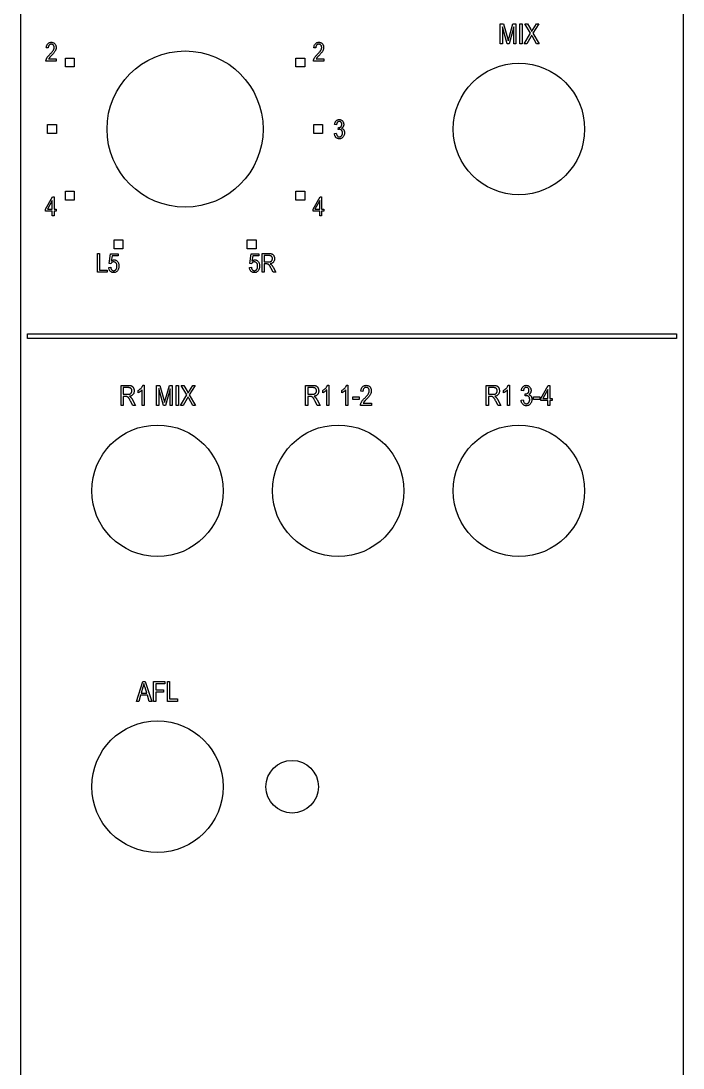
# Model space of a CAD drawing. Header units: millimetres. Extents: x 0 to 40, y 0 to 514.
# Drawn here: x 0 to 40.3, y 193.9 to 257.6 of the extents above; entities that cross this region are included whole.
import ezdxf

# ---------------------------------------------------------------- set-up
doc = ezdxf.new("R2010")
doc.units = ezdxf.units.MM
for name, color, linetype in [('CUT', 1, 'CONTINUOUS'), ('LEGEND', 2, 'CONTINUOUS'), ('OUTLINE', 7, 'CONTINUOUS')]:
    doc.layers.add(name, color=color, linetype=linetype)

msp = doc.modelspace()

# ---------------------------------------------------------------- linework, layer by layer
at = {"layer": 'CUT'}
for centre, radius in [((9.99, 251), 4.75), ((30.31, 251), 4), ((8.31, 229), 4), ((19.31, 229), 4), ((30.31, 229), 4), ((8.31, 211), 4), ((16.51, 211), 1.6)]:
    msp.add_circle(centre, radius, dxfattribs=at)
at = {"layer": 'LEGEND'}
for points in [[(29.1745, 256.1916), (29.1745, 257.4084), (29.3728, 257.4084), (29.6094, 256.5468), (29.6567, 256.3667), (29.6614, 256.3845), (29.6666, 256.4041), (29.6724, 256.4256), (29.6787, 256.4491), (29.6857, 256.4744), (29.6931, 256.5016), (29.7012, 256.5308), (29.7099, 256.5618), (29.9489, 257.4084), (30.1266, 257.4084), (30.1266, 256.1916), (29.9996, 256.1916), (29.9996, 257.2101), (29.709, 256.1916), (29.5903, 256.1916), (29.3015, 257.2275), (29.3015, 256.1916)], [(30.3648, 256.1916), (30.3648, 257.4084), (30.4968, 257.4084), (30.4968, 256.1916)], [(30.6263, 256.1916), (31.0122, 256.8257), (30.6719, 257.4084), (30.8288, 257.4084), (31.0106, 257.0963), (31.024, 257.0729), (31.0364, 257.0509), (31.0479, 257.0302), (31.0583, 257.0108), (31.0678, 256.9928), (31.0763, 256.9762), (31.0838, 256.9609), (31.0903, 256.9469), (31.0986, 256.9633), (31.1073, 256.9799), (31.1165, 256.9968), (31.1262, 257.014), (31.1363, 257.0314), (31.1468, 257.0492), (31.1577, 257.0672), (31.1691, 257.0855), (31.3708, 257.4084), (31.5136, 257.4084), (31.1633, 256.8349), (31.541, 256.1916), (31.3783, 256.1916), (31.1268, 256.6257), (31.1216, 256.6349), (31.1163, 256.6445), (31.111, 256.6542), (31.1056, 256.6643), (31.1002, 256.6746), (31.0947, 256.6851), (31.0892, 256.696), (31.0836, 256.707), (31.0754, 256.6911), (31.0679, 256.6764), (31.0609, 256.6631), (31.0546, 256.651), (31.0489, 256.6402), (31.0438, 256.6308), (31.0393, 256.6226), (31.0355, 256.6157), (30.7848, 256.1916)], [(2.1447, 255.2625), (2.1447, 255.1273), (1.5236, 255.1273), (1.5238, 255.1482), (1.5258, 255.1696), (1.5295, 255.1916), (1.5348, 255.2143), (1.5419, 255.2375), (1.5506, 255.2614), (1.561, 255.2859), (1.5732, 255.3109), (1.5875, 255.3369), (1.6046, 255.364), (1.6243, 255.3923), (1.6467, 255.4217), (1.6719, 255.4522), (1.6997, 255.4839), (1.7302, 255.5168), (1.7634, 255.5508), (1.8021, 255.5899), (1.8373, 255.6267), (1.869, 255.6612), (1.8972, 255.6935), (1.9219, 255.7234), (1.9432, 255.7511), (1.9609, 255.7765), (1.9751, 255.7996), (1.9869, 255.8214), (1.997, 255.8428), (2.0056, 255.8638), (2.0126, 255.8845), (2.0181, 255.9047), (2.022, 255.9246), (2.0244, 255.9441), (2.0251, 255.9633), (2.0243, 255.9846), (2.0219, 256.005), (2.0179, 256.0243), (2.0123, 256.0427), (2.0052, 256.06), (1.9964, 256.0763), (1.986, 256.0916), (1.974, 256.1059), (1.9608, 256.1188), (1.9469, 256.13), (1.9322, 256.1394), (1.9168, 256.1472), (1.9007, 256.1532), (1.8838, 256.1575), (1.8662, 256.1601), (1.8478, 256.1609), (1.8281, 256.16), (1.8094, 256.1572), (1.7915, 256.1526), (1.7746, 256.1461), (1.7585, 256.1377), (1.7434, 256.1275), (1.7291, 256.1155), (1.7158, 256.1016), (1.7037, 256.0859), (1.6932, 256.0687), (1.6843, 256.0498), (1.6771, 256.0293), (1.6715, 256.0072), (1.6674, 255.9835), (1.665, 255.9582), (1.6642, 255.9313), (1.5455, 255.9461), (1.5496, 255.986), (1.556, 256.0234), (1.5644, 256.0582), (1.575, 256.0905), (1.5878, 256.1203), (1.6027, 256.1474), (1.6197, 256.1721), (1.6388, 256.1941), (1.6598, 256.2136), (1.6824, 256.2305), (1.7067, 256.2448), (1.7325, 256.2565), (1.7599, 256.2656), (1.7889, 256.2721), (1.8195, 256.276), (1.8517, 256.2773), (1.8865, 256.2758), (1.9192, 256.2713), (1.9497, 256.2637), (1.978, 256.2531), (2.0041, 256.2395), (2.028, 256.2229), (2.0497, 256.2032), (2.0693, 256.1805), (2.0866, 256.1558), (2.1016, 256.1304), (2.1143, 256.1041), (2.1247, 256.077), (2.1327, 256.049), (2.1385, 256.0202), (2.142, 255.9906), (2.1431, 255.9602), (2.1422, 255.933), (2.1395, 255.906), (2.135, 255.8794), (2.1287, 255.853), (2.1205, 255.8269), (2.1106, 255.8011), (2.0988, 255.7756), (2.0853, 255.7504), (2.0692, 255.7242), (2.0499, 255.696), (2.0273, 255.6657), (2.0015, 255.6333), (1.9724, 255.5988), (1.9401, 255.5622), (1.9046, 255.5236), (1.8658, 255.4828), (1.8411, 255.4575), (1.8188, 255.4343), (1.7987, 255.4132), (1.7809, 255.3941), (1.7654, 255.3772), (1.7522, 255.3624), (1.7412, 255.3497), (1.7326, 255.3391), (1.7252, 255.3295), (1.7182, 255.3199), (1.7116, 255.3104), (1.7053, 255.3008), (1.6994, 255.2912), (1.6938, 255.2816), (1.6886, 255.2721), (1.6837, 255.2625)], [(18.426, 255.2625), (18.426, 255.1273), (17.8049, 255.1273), (17.8051, 255.1482), (17.8071, 255.1696), (17.8107, 255.1916), (17.8161, 255.2143), (17.8231, 255.2375), (17.8319, 255.2614), (17.8423, 255.2859), (17.8545, 255.3109), (17.8688, 255.3369), (17.8858, 255.364), (17.9056, 255.3923), (17.928, 255.4217), (17.9531, 255.4522), (17.981, 255.4839), (18.0115, 255.5168), (18.0447, 255.5508), (18.0834, 255.5899), (18.1186, 255.6267), (18.1503, 255.6612), (18.1785, 255.6935), (18.2032, 255.7234), (18.2244, 255.7511), (18.2422, 255.7765), (18.2564, 255.7996), (18.2681, 255.8214), (18.2783, 255.8428), (18.2869, 255.8638), (18.2939, 255.8845), (18.2994, 255.9047), (18.3033, 255.9246), (18.3056, 255.9441), (18.3064, 255.9633), (18.3056, 255.9846), (18.3032, 256.005), (18.2992, 256.0243), (18.2936, 256.0427), (18.2864, 256.06), (18.2776, 256.0763), (18.2672, 256.0916), (18.2552, 256.1059), (18.2421, 256.1188), (18.2282, 256.13), (18.2135, 256.1394), (18.1981, 256.1472), (18.182, 256.1532), (18.1651, 256.1575), (18.1475, 256.1601), (18.1291, 256.1609), (18.1094, 256.16), (18.0906, 256.1572), (18.0728, 256.1526), (18.0558, 256.1461), (18.0398, 256.1377), (18.0246, 256.1275), (18.0104, 256.1155), (17.997, 256.1016), (17.985, 256.0859), (17.9745, 256.0687), (17.9656, 256.0498), (17.9584, 256.0293), (17.9527, 256.0072), (17.9487, 255.9835), (17.9463, 255.9582), (17.9455, 255.9313), (17.8267, 255.9461), (17.8309, 255.986), (17.8373, 256.0234), (17.8457, 256.0582), (17.8563, 256.0905), (17.8691, 256.1203), (17.8839, 256.1474), (17.9009, 256.1721), (17.9201, 256.1941), (17.9411, 256.2136), (17.9637, 256.2305), (17.9879, 256.2448), (18.0137, 256.2565), (18.0412, 256.2656), (18.0702, 256.2721), (18.1008, 256.276), (18.133, 256.2773), (18.1678, 256.2758), (18.2005, 256.2713), (18.231, 256.2637), (18.2593, 256.2531), (18.2854, 256.2395), (18.3093, 256.2229), (18.331, 256.2032), (18.3506, 256.1805), (18.3679, 256.1558), (18.3829, 256.1304), (18.3955, 256.1041), (18.4059, 256.077), (18.414, 256.049), (18.4198, 256.0202), (18.4232, 255.9906), (18.4244, 255.9602), (18.4235, 255.933), (18.4208, 255.906), (18.4163, 255.8794), (18.4099, 255.853), (18.4018, 255.8269), (18.3919, 255.8011), (18.3801, 255.7756), (18.3666, 255.7504), (18.3505, 255.7242), (18.3312, 255.696), (18.3086, 255.6657), (18.2828, 255.6333), (18.2537, 255.5988), (18.2214, 255.5622), (18.1859, 255.5236), (18.147, 255.4828), (18.1224, 255.4575), (18.1, 255.4343), (18.08, 255.4132), (18.0622, 255.3941), (18.0467, 255.3772), (18.0334, 255.3624), (18.0225, 255.3497), (18.0138, 255.3391), (18.0065, 255.3295), (17.9995, 255.3199), (17.9929, 255.3104), (17.9866, 255.3008), (17.9807, 255.2912), (17.9751, 255.2816), (17.9699, 255.2721), (17.965, 255.2625)], [(2.7052, 255.32), (3.2452, 255.32), (3.2452, 254.78), (2.7052, 254.78)], [(16.7348, 255.32), (17.2748, 255.32), (17.2748, 254.78), (16.7348, 254.78)], [(19.0783, 250.7297), (19.1939, 250.7484), (19.2046, 250.6957), (19.2188, 250.65), (19.2364, 250.6113), (19.2574, 250.5797), (19.2819, 250.5551), (19.3098, 250.5375), (19.3411, 250.527), (19.3759, 250.5234), (19.3953, 250.5245), (19.4141, 250.5276), (19.4322, 250.5328), (19.4496, 250.5401), (19.4663, 250.5495), (19.4824, 250.561), (19.4979, 250.5746), (19.5127, 250.5902), (19.5262, 250.6076), (19.5379, 250.6261), (19.5479, 250.6459), (19.556, 250.6669), (19.5623, 250.6891), (19.5669, 250.7126), (19.5696, 250.7373), (19.5705, 250.7633), (19.5696, 250.7877), (19.5671, 250.8108), (19.563, 250.8328), (19.5572, 250.8535), (19.5497, 250.873), (19.5406, 250.8913), (19.5298, 250.9084), (19.5173, 250.9242), (19.5037, 250.9385), (19.4893, 250.9509), (19.4741, 250.9614), (19.4582, 250.9699), (19.4415, 250.9766), (19.424, 250.9813), (19.4058, 250.9842), (19.3869, 250.9852), (19.3784, 250.9849), (19.3695, 250.9842), (19.3601, 250.983), (19.3502, 250.9813), (19.3398, 250.9791), (19.3289, 250.9764), (19.3175, 250.9732), (19.3056, 250.9695), (19.3189, 251.093), (19.3369, 251.0914), (19.3577, 251.0922), (19.3775, 251.0947), (19.3962, 251.0988), (19.414, 251.1045), (19.4308, 251.1119), (19.4466, 251.1208), (19.4614, 251.1315), (19.4752, 251.1438), (19.4876, 251.1574), (19.4984, 251.1721), (19.5075, 251.188), (19.515, 251.2049), (19.5208, 251.2229), (19.525, 251.242), (19.5275, 251.2623), (19.5283, 251.2836), (19.5276, 251.3032), (19.5255, 251.3219), (19.522, 251.3395), (19.5171, 251.3562), (19.5109, 251.3718), (19.5032, 251.3865), (19.4942, 251.4002), (19.4838, 251.4129), (19.4723, 251.4243), (19.4603, 251.4343), (19.4476, 251.4426), (19.4343, 251.4495), (19.4205, 251.4549), (19.406, 251.4587), (19.3909, 251.461), (19.3752, 251.4617), (19.3589, 251.4609), (19.3432, 251.4585), (19.3283, 251.4545), (19.3139, 251.4489), (19.3002, 251.4417), (19.2872, 251.4329), (19.2748, 251.4225), (19.263, 251.4105), (19.2521, 251.3969), (19.2423, 251.3817), (19.2334, 251.3648), (19.2256, 251.3462), (19.2189, 251.326), (19.2132, 251.3041), (19.2085, 251.2806), (19.2048, 251.2555), (19.09, 251.2805), (19.0963, 251.3161), (19.1044, 251.3494), (19.1141, 251.3805), (19.1255, 251.4094), (19.1387, 251.436), (19.1536, 251.4604), (19.1702, 251.4825), (19.1884, 251.5023), (19.2081, 251.5199), (19.2287, 251.5352), (19.2504, 251.548), (19.273, 251.5586), (19.2967, 251.5668), (19.3213, 251.5727), (19.3469, 251.5762), (19.3736, 251.5773), (19.4016, 251.576), (19.4285, 251.5721), (19.4543, 251.5655), (19.4791, 251.5563), (19.5027, 251.5444), (19.5254, 251.5299), (19.5469, 251.5127), (19.5673, 251.493), (19.586, 251.4712), (19.6022, 251.448), (19.6159, 251.4235), (19.6271, 251.3977), (19.6358, 251.3704), (19.6421, 251.3418), (19.6458, 251.3118), (19.647, 251.2805), (19.6465, 251.2612), (19.6449, 251.2425), (19.6423, 251.2244), (19.6385, 251.2068), (19.6338, 251.1898), (19.6279, 251.1734), (19.621, 251.1575), (19.613, 251.1422), (19.6041, 251.1276), (19.5944, 251.1137), (19.5838, 251.1007), (19.5723, 251.0885), (19.56, 251.0771), (19.5469, 251.0665), (19.5329, 251.0567), (19.5181, 251.0477), (19.5319, 251.0434), (19.545, 251.0386), (19.5576, 251.0331), (19.5695, 251.027), (19.5808, 251.0202), (19.5915, 251.0128), (19.6016, 251.0048), (19.6111, 250.9961), (19.6201, 250.9867), (19.6286, 250.9766), (19.6367, 250.9657), (19.6443, 250.9541), (19.6515, 250.9417), (19.6583, 250.9286), (19.6646, 250.9147), (19.6705, 250.9), (19.6758, 250.8847), (19.6804, 250.869), (19.6843, 250.8529), (19.6875, 250.8363), (19.6899, 250.8193), (19.6917, 250.8019), (19.6928, 250.784), (19.6931, 250.7656), (19.6917, 250.7271), (19.6873, 250.6903), (19.6801, 250.6553), (19.6699, 250.6222), (19.6568, 250.5908), (19.6408, 250.5612), (19.6219, 250.5334), (19.6002, 250.5074), (19.5763, 250.4839), (19.5514, 250.4635), (19.5253, 250.4462), (19.498, 250.4321), (19.4696, 250.4211), (19.44, 250.4133), (19.4093, 250.4086), (19.3775, 250.407), (19.348, 250.4084), (19.3196, 250.4125), (19.2924, 250.4193), (19.2664, 250.4289), (19.2415, 250.4412), (19.2177, 250.4563), (19.1951, 250.474), (19.1736, 250.4945), (19.1538, 250.5173), (19.1363, 250.542), (19.121, 250.5686), (19.108, 250.5971), (19.0972, 250.6274), (19.0886, 250.6596), (19.0823, 250.6937), (19.0783, 250.7297)], [(1.62, 251.27), (2.16, 251.27), (2.16, 250.73), (1.62, 250.73)], [(17.82, 251.27), (18.36, 251.27), (18.36, 250.73), (17.82, 250.73)], [(2.7052, 247.22), (3.2452, 247.22), (3.2452, 246.68), (2.7052, 246.68)], [(16.7348, 247.22), (17.2748, 247.22), (17.2748, 246.68), (16.7348, 246.68)], [(1.9064, 245.7273), (1.9064, 246.0016), (1.4994, 246.0016), (1.4994, 246.1305), (1.9283, 246.8727), (2.022, 246.8727), (2.022, 246.1305), (2.1494, 246.1305), (2.1494, 246.0016), (2.022, 246.0016), (2.022, 245.7273)], [(1.9064, 246.1305), (1.9064, 246.6469), (1.6126, 246.1305)], [(18.1877, 245.7273), (18.1877, 246.0016), (17.7806, 246.0016), (17.7806, 246.1305), (18.2095, 246.8727), (18.3033, 246.8727), (18.3033, 246.1305), (18.4306, 246.1305), (18.4306, 246.0016), (18.3033, 246.0016), (18.3033, 245.7273)], [(18.1877, 246.1305), (18.1877, 246.6469), (17.8939, 246.1305)], [(5.67, 244.2552), (6.21, 244.2552), (6.21, 243.7152), (5.67, 243.7152)], [(13.77, 244.2552), (14.31, 244.2552), (14.31, 243.7152), (13.77, 243.7152)], [(4.6541, 242.2867), (4.6541, 243.432), (4.7783, 243.432), (4.7783, 242.4219), (5.2408, 242.4219), (5.2408, 242.2867)], [(5.3423, 242.5867), (5.4634, 242.5992), (5.4675, 242.5727), (5.4727, 242.548), (5.479, 242.525), (5.4864, 242.5038), (5.4949, 242.4843), (5.5045, 242.4666), (5.5153, 242.4506), (5.5271, 242.4363), (5.5398, 242.4238), (5.5529, 242.4129), (5.5666, 242.4037), (5.5807, 242.3962), (5.5954, 242.3903), (5.6105, 242.3861), (5.6262, 242.3836), (5.6423, 242.3828), (5.6625, 242.384), (5.6819, 242.3875), (5.7007, 242.3934), (5.7187, 242.4016), (5.736, 242.4122), (5.7526, 242.4252), (5.7686, 242.4405), (5.7838, 242.4582), (5.7977, 242.4779), (5.8097, 242.4993), (5.8199, 242.5225), (5.8283, 242.5473), (5.8348, 242.5739), (5.8394, 242.6023), (5.8422, 242.6323), (5.8431, 242.664), (5.8422, 242.6939), (5.8395, 242.7219), (5.8351, 242.7483), (5.8288, 242.7729), (5.8207, 242.7959), (5.8108, 242.8171), (5.7992, 242.8365), (5.7857, 242.8543), (5.7709, 242.8701), (5.7552, 242.8838), (5.7385, 242.8955), (5.721, 242.905), (5.7025, 242.9124), (5.6831, 242.9176), (5.6628, 242.9208), (5.6416, 242.9219), (5.6286, 242.9214), (5.6158, 242.92), (5.6032, 242.9177), (5.5909, 242.9145), (5.5787, 242.9104), (5.5668, 242.9054), (5.555, 242.8994), (5.5435, 242.8926), (5.5324, 242.8849), (5.5219, 242.8765), (5.5119, 242.8674), (5.5026, 242.8575), (5.4939, 242.8469), (5.4857, 242.8357), (5.4782, 242.8236), (5.4713, 242.8109), (5.3627, 242.8281), (5.4541, 243.4164), (5.9205, 243.4164), (5.9205, 243.282), (5.5463, 243.282), (5.4955, 242.9742), (5.5165, 242.9911), (5.5379, 243.0057), (5.5596, 243.018), (5.5816, 243.0281), (5.6039, 243.036), (5.6266, 243.0416), (5.6495, 243.045), (5.6728, 243.0461), (5.7018, 243.0445), (5.7299, 243.0398), (5.7569, 243.032), (5.7831, 243.021), (5.8082, 243.0069), (5.8324, 242.9896), (5.8556, 242.9692), (5.8779, 242.9457), (5.8983, 242.9195), (5.916, 242.8911), (5.931, 242.8606), (5.9432, 242.8278), (5.9528, 242.7929), (5.9596, 242.7558), (5.9636, 242.7165), (5.965, 242.675), (5.9636, 242.6337), (5.9596, 242.594), (5.9528, 242.5558), (5.9432, 242.519), (5.931, 242.4838), (5.916, 242.4501), (5.8983, 242.4178), (5.8779, 242.3871), (5.8552, 242.359), (5.8306, 242.3346), (5.8042, 242.314), (5.7758, 242.2972), (5.7457, 242.284), (5.7136, 242.2747), (5.6797, 242.269), (5.6439, 242.2672), (5.614, 242.2685), (5.5853, 242.2725), (5.5578, 242.2791), (5.5315, 242.2884), (5.5064, 242.3003), (5.4824, 242.3149), (5.4596, 242.3321), (5.438, 242.3519), (5.4182, 242.3742), (5.4006, 242.3984), (5.3852, 242.4247), (5.3721, 242.453), (5.3613, 242.4834), (5.3527, 242.5158), (5.3464, 242.5502), (5.3423, 242.5867)], [(13.9041, 242.5867), (14.0252, 242.5992), (14.0292, 242.5727), (14.0344, 242.548), (14.0407, 242.525), (14.0481, 242.5038), (14.0566, 242.4843), (14.0662, 242.4666), (14.077, 242.4506), (14.0888, 242.4363), (14.1015, 242.4238), (14.1146, 242.4129), (14.1283, 242.4037), (14.1424, 242.3962), (14.1571, 242.3903), (14.1723, 242.3861), (14.1879, 242.3836), (14.2041, 242.3828), (14.2242, 242.384), (14.2437, 242.3875), (14.2624, 242.3934), (14.2804, 242.4016), (14.2978, 242.4122), (14.3144, 242.4252), (14.3303, 242.4405), (14.3455, 242.4582), (14.3594, 242.4779), (14.3714, 242.4993), (14.3817, 242.5225), (14.39, 242.5473), (14.3965, 242.5739), (14.4011, 242.6023), (14.4039, 242.6323), (14.4048, 242.664), (14.4039, 242.6939), (14.4013, 242.7219), (14.3968, 242.7483), (14.3905, 242.7729), (14.3824, 242.7959), (14.3725, 242.8171), (14.3609, 242.8365), (14.3474, 242.8543), (14.3326, 242.8701), (14.3169, 242.8838), (14.3002, 242.8955), (14.2827, 242.905), (14.2642, 242.9124), (14.2448, 242.9176), (14.2245, 242.9208), (14.2033, 242.9219), (14.1903, 242.9214), (14.1775, 242.92), (14.165, 242.9177), (14.1526, 242.9145), (14.1404, 242.9104), (14.1285, 242.9054), (14.1168, 242.8994), (14.1052, 242.8926), (14.0941, 242.8849), (14.0836, 242.8765), (14.0736, 242.8674), (14.0643, 242.8575), (14.0556, 242.8469), (14.0474, 242.8357), (14.0399, 242.8236), (14.033, 242.8109), (13.9244, 242.8281), (14.0158, 243.4164), (14.4822, 243.4164), (14.4822, 243.282), (14.108, 243.282), (14.0572, 242.9742), (14.0782, 242.9911), (14.0996, 243.0057), (14.1213, 243.018), (14.1433, 243.0281), (14.1656, 243.036), (14.1883, 243.0416), (14.2113, 243.045), (14.2345, 243.0461), (14.2635, 243.0445), (14.2916, 243.0398), (14.3187, 243.032), (14.3448, 243.021), (14.3699, 243.0069), (14.3941, 242.9896), (14.4173, 242.9692), (14.4396, 242.9457), (14.46, 242.9195), (14.4777, 242.8911), (14.4927, 242.8606), (14.5049, 242.8278), (14.5145, 242.7929), (14.5213, 242.7558), (14.5254, 242.7165), (14.5267, 242.675), (14.5254, 242.6337), (14.5213, 242.594), (14.5145, 242.5558), (14.5049, 242.519), (14.4927, 242.4838), (14.4777, 242.4501), (14.46, 242.4178), (14.4396, 242.3871), (14.4169, 242.359), (14.3923, 242.3346), (14.3659, 242.314), (14.3376, 242.2972), (14.3074, 242.284), (14.2753, 242.2747), (14.2414, 242.269), (14.2056, 242.2672), (14.1757, 242.2685), (14.1471, 242.2725), (14.1195, 242.2791), (14.0932, 242.2884), (14.0681, 242.3003), (14.0441, 242.3149), (14.0214, 242.3321), (13.9998, 242.3519), (13.9799, 242.3742), (13.9623, 242.3984), (13.9469, 242.4247), (13.9338, 242.453), (13.923, 242.4834), (13.9144, 242.5158), (13.9081, 242.5502), (13.9041, 242.5867)], [(14.6822, 242.2867), (14.6822, 243.432), (15.0986, 243.432), (15.1301, 243.4315), (15.1596, 243.43), (15.1868, 243.4275), (15.212, 243.424), (15.235, 243.4195), (15.2558, 243.414), (15.2746, 243.4075), (15.2912, 243.4), (15.3064, 243.3913), (15.3208, 243.3813), (15.3346, 243.37), (15.3477, 243.3573), (15.3601, 243.3433), (15.3718, 243.328), (15.3828, 243.3113), (15.3931, 243.2933), (15.4025, 243.2743), (15.4106, 243.2546), (15.4174, 243.234), (15.423, 243.2128), (15.4274, 243.1908), (15.4305, 243.168), (15.4323, 243.1445), (15.433, 243.1203), (15.4319, 243.0886), (15.4287, 243.0585), (15.4235, 243.03), (15.4161, 243.0029), (15.4066, 242.9774), (15.395, 242.9535), (15.3812, 242.931), (15.3654, 242.9101), (15.3475, 242.8909), (15.3278, 242.8736), (15.3061, 242.858), (15.2825, 242.8443), (15.257, 242.8324), (15.2295, 242.8224), (15.2002, 242.8142), (15.1689, 242.8078), (15.1816, 242.8), (15.1935, 242.7921), (15.2046, 242.7843), (15.215, 242.7764), (15.2246, 242.7684), (15.2334, 242.7605), (15.2414, 242.7525), (15.2486, 242.7445), (15.2623, 242.7279), (15.2755, 242.7108), (15.2883, 242.6932), (15.3007, 242.6752), (15.3127, 242.6567), (15.3243, 242.6377), (15.3355, 242.6183), (15.3463, 242.5984), (15.5103, 242.2867), (15.3541, 242.2867), (15.2291, 242.525), (15.2115, 242.5585), (15.195, 242.5892), (15.1796, 242.617), (15.1653, 242.642), (15.1521, 242.6641), (15.1401, 242.6833), (15.1291, 242.6997), (15.1193, 242.7133), (15.1101, 242.7249), (15.1009, 242.7355), (15.0918, 242.7451), (15.0828, 242.7538), (15.0738, 242.7615), (15.065, 242.7681), (15.0561, 242.7738), (15.0474, 242.7785), (15.0383, 242.7824), (15.0283, 242.7859), (15.0174, 242.7887), (15.0057, 242.7911), (14.9931, 242.7929), (14.9797, 242.7942), (14.9653, 242.795), (14.9502, 242.7953), (14.8064, 242.7953), (14.8064, 242.2867)], [(14.8064, 242.9265), (15.0736, 242.9265), (15.0948, 242.9269), (15.1147, 242.9279), (15.1333, 242.9295), (15.1505, 242.9318), (15.1665, 242.9348), (15.1811, 242.9384), (15.1944, 242.9427), (15.2064, 242.9476), (15.2174, 242.9533), (15.2279, 242.9597), (15.2378, 242.9669), (15.247, 242.9748), (15.2557, 242.9835), (15.2638, 242.9929), (15.2713, 243.0031), (15.2783, 243.014), (15.2845, 243.0256), (15.2899, 243.0376), (15.2945, 243.0501), (15.2982, 243.0631), (15.3011, 243.0765), (15.3032, 243.0904), (15.3044, 243.1047), (15.3048, 243.1195), (15.3041, 243.1406), (15.3017, 243.1606), (15.2977, 243.1793), (15.2921, 243.197), (15.285, 243.2134), (15.2763, 243.2287), (15.266, 243.2429), (15.2541, 243.2558), (15.2406, 243.2675), (15.2256, 243.2775), (15.2091, 243.2861), (15.191, 243.2931), (15.1714, 243.2985), (15.1502, 243.3024), (15.1275, 243.3047), (15.1033, 243.3055), (14.8064, 243.3055)], [(0.41, 238.54), (39.89, 238.54), (39.89, 238.26), (0.41, 238.26)], [(6.0933, 234.1916), (6.0933, 235.4084), (6.5357, 235.4084), (6.5692, 235.4079), (6.6005, 235.4063), (6.6295, 235.4037), (6.6562, 235.3999), (6.6806, 235.3952), (6.7028, 235.3893), (6.7227, 235.3824), (6.7403, 235.3744), (6.7565, 235.3652), (6.7718, 235.3546), (6.7865, 235.3425), (6.8004, 235.3291), (6.8136, 235.3142), (6.826, 235.2979), (6.8377, 235.2802), (6.8486, 235.2611), (6.8586, 235.2409), (6.8672, 235.2199), (6.8744, 235.1981), (6.8804, 235.1755), (6.885, 235.1521), (6.8883, 235.128), (6.8903, 235.103), (6.891, 235.0772), (6.8899, 235.0436), (6.8865, 235.0116), (6.8809, 234.9813), (6.873, 234.9525), (6.8629, 234.9254), (6.8506, 234.9), (6.836, 234.8761), (6.8192, 234.854), (6.8002, 234.8336), (6.7792, 234.8151), (6.7562, 234.7986), (6.7311, 234.784), (6.704, 234.7714), (6.6748, 234.7607), (6.6436, 234.752), (6.6104, 234.7452), (6.6239, 234.7369), (6.6366, 234.7286), (6.6484, 234.7202), (6.6594, 234.7118), (6.6696, 234.7034), (6.6789, 234.6949), (6.6874, 234.6865), (6.6951, 234.678), (6.7096, 234.6603), (6.7237, 234.6421), (6.7373, 234.6235), (6.7505, 234.6043), (6.7632, 234.5847), (6.7755, 234.5645), (6.7874, 234.5439), (6.7988, 234.5228), (6.9732, 234.1916), (6.8071, 234.1916), (6.6743, 234.4447), (6.6556, 234.4804), (6.6381, 234.5129), (6.6217, 234.5425), (6.6066, 234.569), (6.5926, 234.5925), (6.5798, 234.613), (6.5682, 234.6304), (6.5577, 234.6448), (6.5479, 234.6571), (6.5381, 234.6684), (6.5285, 234.6786), (6.5189, 234.6878), (6.5094, 234.696), (6.5, 234.7031), (6.4906, 234.7091), (6.4813, 234.7141), (6.4716, 234.7183), (6.461, 234.7219), (6.4495, 234.725), (6.437, 234.7275), (6.4237, 234.7294), (6.4094, 234.7308), (6.3941, 234.7317), (6.378, 234.7319), (6.2253, 234.7319), (6.2253, 234.1916)], [(6.2253, 234.8714), (6.5091, 234.8714), (6.5317, 234.8717), (6.5528, 234.8728), (6.5726, 234.8745), (6.5909, 234.877), (6.6078, 234.8801), (6.6234, 234.884), (6.6375, 234.8885), (6.6503, 234.8938), (6.662, 234.8998), (6.6731, 234.9066), (6.6836, 234.9142), (6.6934, 234.9226), (6.7027, 234.9319), (6.7113, 234.9419), (6.7193, 234.9527), (6.7266, 234.9644), (6.7332, 234.9766), (6.739, 234.9894), (6.7438, 235.0027), (6.7478, 235.0164), (6.7509, 235.0307), (6.7531, 235.0454), (6.7544, 235.0607), (6.7548, 235.0764), (6.754, 235.0988), (6.7515, 235.12), (6.7473, 235.14), (6.7414, 235.1587), (6.7338, 235.1762), (6.7245, 235.1924), (6.7135, 235.2075), (6.7009, 235.2213), (6.6866, 235.2336), (6.6706, 235.2443), (6.6531, 235.2534), (6.6339, 235.2608), (6.613, 235.2666), (6.5905, 235.2707), (6.5664, 235.2732), (6.5407, 235.274), (6.2253, 235.274)], [(7.5094, 234.1916), (7.3865, 234.1916), (7.3865, 235.1437), (7.3755, 235.1312), (7.3636, 235.1186), (7.3507, 235.106), (7.3369, 235.0933), (7.3223, 235.0806), (7.3067, 235.0678), (7.2902, 235.0549), (7.2728, 235.042), (7.2552, 235.0294), (7.2379, 235.0176), (7.2209, 235.0066), (7.2043, 234.9964), (7.1881, 234.987), (7.1723, 234.9784), (7.1568, 234.9706), (7.1417, 234.9635), (7.1417, 235.108), (7.1666, 235.1229), (7.1908, 235.1386), (7.2143, 235.1552), (7.237, 235.1725), (7.259, 235.1906), (7.2803, 235.2096), (7.3008, 235.2293), (7.3205, 235.2499), (7.3392, 235.2708), (7.3565, 235.2916), (7.3723, 235.3122), (7.3866, 235.3327), (7.3996, 235.3531), (7.4111, 235.3733), (7.4211, 235.3934), (7.4297, 235.4134), (7.5094, 235.4134)], [(8.259, 234.1916), (8.259, 235.4084), (8.4573, 235.4084), (8.6939, 234.5468), (8.7412, 234.3667), (8.7459, 234.3845), (8.7511, 234.4041), (8.7569, 234.4256), (8.7632, 234.4491), (8.7701, 234.4744), (8.7776, 234.5016), (8.7857, 234.5308), (8.7944, 234.5618), (9.0334, 235.4084), (9.211, 235.4084), (9.211, 234.1916), (9.084, 234.1916), (9.084, 235.2101), (8.7935, 234.1916), (8.6748, 234.1916), (8.386, 235.2275), (8.386, 234.1916)], [(9.4493, 234.1916), (9.4493, 235.4084), (9.5813, 235.4084), (9.5813, 234.1916)], [(9.7108, 234.1916), (10.0967, 234.8257), (9.7564, 235.4084), (9.9133, 235.4084), (10.0951, 235.0963), (10.1085, 235.0729), (10.1209, 235.0509), (10.1324, 235.0302), (10.1428, 235.0108), (10.1523, 234.9928), (10.1608, 234.9762), (10.1683, 234.9609), (10.1748, 234.9469), (10.1831, 234.9633), (10.1918, 234.9799), (10.201, 234.9968), (10.2107, 235.014), (10.2207, 235.0314), (10.2313, 235.0492), (10.2422, 235.0672), (10.2536, 235.0855), (10.4553, 235.4084), (10.5981, 235.4084), (10.2478, 234.8349), (10.6255, 234.1916), (10.4628, 234.1916), (10.2113, 234.6257), (10.2061, 234.6349), (10.2008, 234.6445), (10.1955, 234.6542), (10.1901, 234.6643), (10.1847, 234.6746), (10.1792, 234.6851), (10.1737, 234.696), (10.1681, 234.707), (10.1599, 234.6911), (10.1524, 234.6764), (10.1454, 234.6631), (10.1391, 234.651), (10.1334, 234.6402), (10.1283, 234.6308), (10.1238, 234.6226), (10.12, 234.6157), (9.8693, 234.1916)], [(17.3253, 234.1916), (17.3253, 235.4084), (17.7677, 235.4084), (17.8012, 235.4079), (17.8325, 235.4063), (17.8615, 235.4037), (17.8882, 235.3999), (17.9126, 235.3952), (17.9348, 235.3893), (17.9547, 235.3824), (17.9723, 235.3744), (17.9885, 235.3652), (18.0038, 235.3546), (18.0185, 235.3425), (18.0324, 235.3291), (18.0456, 235.3142), (18.058, 235.2979), (18.0697, 235.2802), (18.0807, 235.2611), (18.0906, 235.2409), (18.0992, 235.2199), (18.1065, 235.1981), (18.1124, 235.1755), (18.117, 235.1521), (18.1203, 235.128), (18.1223, 235.103), (18.123, 235.0772), (18.1219, 235.0436), (18.1185, 235.0116), (18.1129, 234.9813), (18.105, 234.9525), (18.0949, 234.9254), (18.0826, 234.9), (18.068, 234.8761), (18.0512, 234.854), (18.0322, 234.8336), (18.0112, 234.8151), (17.9882, 234.7986), (17.9631, 234.784), (17.936, 234.7714), (17.9068, 234.7607), (17.8756, 234.752), (17.8424, 234.7452), (17.8559, 234.7369), (17.8686, 234.7286), (17.8804, 234.7202), (17.8914, 234.7118), (17.9016, 234.7034), (17.9109, 234.6949), (17.9194, 234.6865), (17.9271, 234.678), (17.9416, 234.6603), (17.9557, 234.6421), (17.9693, 234.6235), (17.9825, 234.6043), (17.9952, 234.5847), (18.0076, 234.5645), (18.0194, 234.5439), (18.0308, 234.5228), (18.2052, 234.1916), (18.0392, 234.1916), (17.9063, 234.4447), (17.8876, 234.4804), (17.8701, 234.5129), (17.8538, 234.5425), (17.8386, 234.569), (17.8246, 234.5925), (17.8118, 234.613), (17.8002, 234.6304), (17.7897, 234.6448), (17.7799, 234.6571), (17.7702, 234.6684), (17.7605, 234.6786), (17.7509, 234.6878), (17.7414, 234.696), (17.732, 234.7031), (17.7226, 234.7091), (17.7133, 234.7141), (17.7036, 234.7183), (17.693, 234.7219), (17.6815, 234.725), (17.669, 234.7275), (17.6557, 234.7294), (17.6414, 234.7308), (17.6261, 234.7317), (17.61, 234.7319), (17.4573, 234.7319), (17.4573, 234.1916)], [(17.4573, 234.8714), (17.7412, 234.8714), (17.7637, 234.8717), (17.7848, 234.8728), (17.8046, 234.8745), (17.8229, 234.877), (17.8399, 234.8801), (17.8554, 234.884), (17.8695, 234.8885), (17.8823, 234.8938), (17.894, 234.8998), (17.9051, 234.9066), (17.9156, 234.9142), (17.9254, 234.9226), (17.9347, 234.9319), (17.9433, 234.9419), (17.9513, 234.9527), (17.9586, 234.9644), (17.9652, 234.9766), (17.971, 234.9894), (17.9758, 235.0027), (17.9798, 235.0164), (17.9829, 235.0307), (17.9851, 235.0454), (17.9864, 235.0607), (17.9869, 235.0764), (17.986, 235.0988), (17.9835, 235.12), (17.9793, 235.14), (17.9734, 235.1587), (17.9658, 235.1762), (17.9565, 235.1924), (17.9455, 235.2075), (17.9329, 235.2213), (17.9186, 235.2336), (17.9027, 235.2443), (17.8851, 235.2534), (17.8659, 235.2608), (17.845, 235.2666), (17.8226, 235.2707), (17.7984, 235.2732), (17.7727, 235.274), (17.4573, 235.274)], [(18.7414, 234.1916), (18.6185, 234.1916), (18.6185, 235.1437), (18.6075, 235.1312), (18.5956, 235.1186), (18.5827, 235.106), (18.5689, 235.0933), (18.5543, 235.0806), (18.5387, 235.0678), (18.5222, 235.0549), (18.5048, 235.042), (18.4872, 235.0294), (18.4699, 235.0176), (18.4529, 235.0066), (18.4363, 234.9964), (18.4201, 234.987), (18.4043, 234.9784), (18.3888, 234.9706), (18.3737, 234.9635), (18.3737, 235.108), (18.3986, 235.1229), (18.4228, 235.1386), (18.4463, 235.1552), (18.469, 235.1725), (18.491, 235.1906), (18.5123, 235.2096), (18.5328, 235.2293), (18.5526, 235.2499), (18.5712, 235.2708), (18.5885, 235.2916), (18.6043, 235.3122), (18.6186, 235.3327), (18.6316, 235.3531), (18.6431, 235.3733), (18.6531, 235.3934), (18.6617, 235.4134), (18.7414, 235.4134)], [(19.9043, 234.1916), (19.7815, 234.1916), (19.7815, 235.1437), (19.7704, 235.1312), (19.7585, 235.1186), (19.7456, 235.106), (19.7319, 235.0933), (19.7172, 235.0806), (19.7016, 235.0678), (19.6852, 235.0549), (19.6678, 235.042), (19.6501, 235.0294), (19.6328, 235.0176), (19.6159, 235.0066), (19.5993, 234.9964), (19.5831, 234.987), (19.5672, 234.9784), (19.5517, 234.9706), (19.5366, 234.9635), (19.5366, 235.108), (19.5616, 235.1229), (19.5858, 235.1386), (19.6092, 235.1552), (19.632, 235.1725), (19.654, 235.1906), (19.6752, 235.2096), (19.6957, 235.2293), (19.7155, 235.2499), (19.7342, 235.2708), (19.7514, 235.2916), (19.7672, 235.3122), (19.7816, 235.3327), (19.7945, 235.3531), (19.806, 235.3733), (19.816, 235.3934), (19.8246, 235.4134), (19.9043, 235.4134)], [(21.3279, 234.3352), (21.3279, 234.1916), (20.668, 234.1916), (20.6683, 234.2137), (20.6704, 234.2364), (20.6743, 234.2598), (20.6799, 234.2839), (20.6874, 234.3086), (20.6967, 234.334), (20.7078, 234.36), (20.7207, 234.3866), (20.736, 234.4142), (20.7541, 234.443), (20.775, 234.473), (20.7988, 234.5043), (20.8255, 234.5367), (20.8551, 234.5704), (20.8875, 234.6053), (20.9228, 234.6415), (20.9639, 234.683), (21.0013, 234.7221), (21.035, 234.7588), (21.065, 234.793), (21.0913, 234.8249), (21.1138, 234.8543), (21.1327, 234.8813), (21.1478, 234.9058), (21.1602, 234.929), (21.171, 234.9517), (21.1802, 234.9741), (21.1876, 234.996), (21.1934, 235.0175), (21.1976, 235.0387), (21.2001, 235.0594), (21.2009, 235.0797), (21.2001, 235.1024), (21.1975, 235.1241), (21.1933, 235.1446), (21.1873, 235.1641), (21.1797, 235.1825), (21.1703, 235.1998), (21.1593, 235.2161), (21.1465, 235.2312), (21.1326, 235.2449), (21.1178, 235.2568), (21.1022, 235.2669), (21.0858, 235.2751), (21.0687, 235.2815), (21.0508, 235.2861), (21.032, 235.2888), (21.0125, 235.2897), (20.9916, 235.2888), (20.9717, 235.2858), (20.9527, 235.2809), (20.9347, 235.274), (20.9176, 235.2651), (20.9015, 235.2543), (20.8864, 235.2414), (20.8722, 235.2267), (20.8594, 235.21), (20.8482, 235.1917), (20.8388, 235.1716), (20.8311, 235.1499), (20.8251, 235.1264), (20.8208, 235.1012), (20.8183, 235.0743), (20.8174, 235.0457), (20.6913, 235.0615), (20.6957, 235.1039), (20.7024, 235.1436), (20.7114, 235.1806), (20.7227, 235.2149), (20.7362, 235.2465), (20.752, 235.2754), (20.7701, 235.3016), (20.7904, 235.325), (20.8128, 235.3457), (20.8368, 235.3637), (20.8625, 235.3789), (20.8899, 235.3913), (20.9191, 235.401), (20.9499, 235.4079), (20.9824, 235.412), (21.0166, 235.4134), (21.0537, 235.4118), (21.0884, 235.407), (21.1207, 235.399), (21.1508, 235.3877), (21.1785, 235.3732), (21.204, 235.3555), (21.227, 235.3346), (21.2478, 235.3105), (21.2662, 235.2843), (21.2821, 235.2573), (21.2956, 235.2293), (21.3066, 235.2005), (21.3152, 235.1708), (21.3214, 235.1402), (21.325, 235.1088), (21.3263, 235.0764), (21.3253, 235.0475), (21.3224, 235.0189), (21.3176, 234.9906), (21.3109, 234.9626), (21.3023, 234.9349), (21.2917, 234.9075), (21.2792, 234.8804), (21.2648, 234.8535), (21.2478, 234.8258), (21.2272, 234.7958), (21.2032, 234.7636), (21.1758, 234.7291), (21.1449, 234.6925), (21.1106, 234.6536), (21.0728, 234.6125), (21.0316, 234.5692), (21.0054, 234.5423), (20.9816, 234.5177), (20.9603, 234.4952), (20.9414, 234.475), (20.9249, 234.457), (20.9109, 234.4413), (20.8993, 234.4278), (20.8901, 234.4165), (20.8823, 234.4063), (20.8748, 234.3962), (20.8678, 234.386), (20.8611, 234.3758), (20.8548, 234.3657), (20.8489, 234.3555), (20.8433, 234.3453), (20.8382, 234.3352)], [(28.3253, 234.1916), (28.3253, 235.4084), (28.7677, 235.4084), (28.8012, 235.4079), (28.8325, 235.4063), (28.8615, 235.4037), (28.8882, 235.3999), (28.9126, 235.3952), (28.9348, 235.3893), (28.9547, 235.3824), (28.9723, 235.3744), (28.9885, 235.3652), (29.0038, 235.3546), (29.0185, 235.3425), (29.0324, 235.3291), (29.0456, 235.3142), (29.058, 235.2979), (29.0697, 235.2802), (29.0807, 235.2611), (29.0906, 235.2409), (29.0992, 235.2199), (29.1065, 235.1981), (29.1124, 235.1755), (29.117, 235.1521), (29.1203, 235.128), (29.1223, 235.103), (29.123, 235.0772), (29.1219, 235.0436), (29.1185, 235.0116), (29.1129, 234.9813), (29.105, 234.9525), (29.0949, 234.9254), (29.0826, 234.9), (29.068, 234.8761), (29.0512, 234.854), (29.0322, 234.8336), (29.0112, 234.8151), (28.9882, 234.7986), (28.9631, 234.784), (28.936, 234.7714), (28.9068, 234.7607), (28.8756, 234.752), (28.8424, 234.7452), (28.8559, 234.7369), (28.8686, 234.7286), (28.8804, 234.7202), (28.8914, 234.7118), (28.9016, 234.7034), (28.9109, 234.6949), (28.9194, 234.6865), (28.9271, 234.678), (28.9416, 234.6603), (28.9557, 234.6421), (28.9693, 234.6235), (28.9825, 234.6043), (28.9952, 234.5847), (29.0076, 234.5645), (29.0194, 234.5439), (29.0308, 234.5228), (29.2052, 234.1916), (29.0392, 234.1916), (28.9063, 234.4447), (28.8876, 234.4804), (28.8701, 234.5129), (28.8538, 234.5425), (28.8386, 234.569), (28.8246, 234.5925), (28.8118, 234.613), (28.8002, 234.6304), (28.7897, 234.6448), (28.7799, 234.6571), (28.7702, 234.6684), (28.7605, 234.6786), (28.7509, 234.6878), (28.7414, 234.696), (28.732, 234.7031), (28.7226, 234.7091), (28.7133, 234.7141), (28.7036, 234.7183), (28.693, 234.7219), (28.6815, 234.725), (28.669, 234.7275), (28.6557, 234.7294), (28.6414, 234.7308), (28.6261, 234.7317), (28.61, 234.7319), (28.4573, 234.7319), (28.4573, 234.1916)], [(28.4573, 234.8714), (28.7412, 234.8714), (28.7637, 234.8717), (28.7848, 234.8728), (28.8046, 234.8745), (28.8229, 234.877), (28.8399, 234.8801), (28.8554, 234.884), (28.8695, 234.8885), (28.8823, 234.8938), (28.894, 234.8998), (28.9051, 234.9066), (28.9156, 234.9142), (28.9254, 234.9226), (28.9347, 234.9319), (28.9433, 234.9419), (28.9513, 234.9527), (28.9586, 234.9644), (28.9652, 234.9766), (28.971, 234.9894), (28.9758, 235.0027), (28.9798, 235.0164), (28.9829, 235.0307), (28.9851, 235.0454), (28.9864, 235.0607), (28.9869, 235.0764), (28.986, 235.0988), (28.9835, 235.12), (28.9793, 235.14), (28.9734, 235.1587), (28.9658, 235.1762), (28.9565, 235.1924), (28.9455, 235.2075), (28.9329, 235.2213), (28.9186, 235.2336), (28.9027, 235.2443), (28.8851, 235.2534), (28.8659, 235.2608), (28.845, 235.2666), (28.8226, 235.2707), (28.7984, 235.2732), (28.7727, 235.274), (28.4573, 235.274)], [(29.7414, 234.1916), (29.6185, 234.1916), (29.6185, 235.1437), (29.6075, 235.1312), (29.5956, 235.1186), (29.5827, 235.106), (29.5689, 235.0933), (29.5543, 235.0806), (29.5387, 235.0678), (29.5222, 235.0549), (29.5048, 235.042), (29.4872, 235.0294), (29.4699, 235.0176), (29.4529, 235.0066), (29.4363, 234.9964), (29.4201, 234.987), (29.4043, 234.9784), (29.3888, 234.9706), (29.3737, 234.9635), (29.3737, 235.108), (29.3986, 235.1229), (29.4228, 235.1386), (29.4463, 235.1552), (29.469, 235.1725), (29.491, 235.1906), (29.5123, 235.2096), (29.5328, 235.2293), (29.5526, 235.2499), (29.5712, 235.2708), (29.5885, 235.2916), (29.6043, 235.3122), (29.6186, 235.3327), (29.6316, 235.3531), (29.6431, 235.3733), (29.6531, 235.3934), (29.6617, 235.4134), (29.7414, 235.4134)], [(30.4436, 234.5128), (30.5665, 234.5327), (30.5779, 234.4767), (30.5929, 234.4281), (30.6116, 234.387), (30.6339, 234.3534), (30.6599, 234.3273), (30.6896, 234.3086), (30.7229, 234.2974), (30.7599, 234.2937), (30.7805, 234.2948), (30.8004, 234.2981), (30.8196, 234.3036), (30.8381, 234.3114), (30.8559, 234.3214), (30.8731, 234.3336), (30.8895, 234.348), (30.9052, 234.3646), (30.9196, 234.383), (30.932, 234.4027), (30.9426, 234.4237), (30.9512, 234.4461), (30.958, 234.4697), (30.9628, 234.4947), (30.9656, 234.5209), (30.9666, 234.5485), (30.9657, 234.5744), (30.9631, 234.599), (30.9587, 234.6223), (30.9525, 234.6444), (30.9445, 234.6651), (30.9348, 234.6845), (30.9234, 234.7026), (30.9101, 234.7195), (30.8956, 234.7347), (30.8803, 234.7478), (30.8642, 234.7589), (30.8473, 234.768), (30.8295, 234.7751), (30.811, 234.7802), (30.7917, 234.7832), (30.7715, 234.7842), (30.7625, 234.784), (30.7531, 234.7832), (30.743, 234.7819), (30.7325, 234.7801), (30.7215, 234.7777), (30.7099, 234.7749), (30.6978, 234.7715), (30.6852, 234.7676), (30.6993, 234.8988), (30.7184, 234.8971), (30.7405, 234.898), (30.7615, 234.9006), (30.7815, 234.9049), (30.8004, 234.911), (30.8182, 234.9188), (30.835, 234.9284), (30.8507, 234.9397), (30.8653, 234.9527), (30.8786, 234.9672), (30.89, 234.9829), (30.8997, 234.9997), (30.9077, 235.0177), (30.9138, 235.0368), (30.9182, 235.0572), (30.9209, 235.0787), (30.9218, 235.1013), (30.921, 235.1222), (30.9188, 235.142), (30.9151, 235.1607), (30.9099, 235.1784), (30.9033, 235.1951), (30.8952, 235.2107), (30.8855, 235.2252), (30.8745, 235.2387), (30.8623, 235.2509), (30.8495, 235.2614), (30.836, 235.2703), (30.822, 235.2776), (30.8072, 235.2833), (30.7918, 235.2873), (30.7758, 235.2898), (30.7591, 235.2906), (30.7418, 235.2897), (30.7252, 235.2872), (30.7092, 235.2829), (30.694, 235.277), (30.6795, 235.2693), (30.6656, 235.26), (30.6524, 235.2489), (30.64, 235.2362), (30.6284, 235.2217), (30.6179, 235.2055), (30.6085, 235.1875), (30.6002, 235.1678), (30.593, 235.1464), (30.587, 235.1231), (30.582, 235.0982), (30.5781, 235.0714), (30.4561, 235.098), (30.4628, 235.1358), (30.4713, 235.1713), (30.4817, 235.2043), (30.4939, 235.235), (30.5078, 235.2632), (30.5236, 235.2891), (30.5413, 235.3126), (30.5607, 235.3337), (30.5816, 235.3524), (30.6035, 235.3686), (30.6265, 235.3823), (30.6505, 235.3935), (30.6757, 235.4022), (30.7018, 235.4084), (30.7291, 235.4122), (30.7574, 235.4134), (30.7871, 235.412), (30.8157, 235.4078), (30.8432, 235.4008), (30.8695, 235.391), (30.8946, 235.3784), (30.9187, 235.363), (30.9415, 235.3448), (30.9633, 235.3238), (30.9831, 235.3006), (31.0003, 235.276), (31.0149, 235.25), (31.0268, 235.2225), (31.036, 235.1936), (31.0426, 235.1632), (31.0466, 235.1313), (31.0479, 235.098), (31.0474, 235.0775), (31.0457, 235.0577), (31.0429, 235.0384), (31.0389, 235.0198), (31.0338, 235.0017), (31.0276, 234.9842), (31.0203, 234.9674), (31.0118, 234.9511), (31.0024, 234.9355), (30.992, 234.9208), (30.9807, 234.907), (30.9686, 234.894), (30.9555, 234.8819), (30.9416, 234.8706), (30.9267, 234.8602), (30.911, 234.8506), (30.9256, 234.8461), (30.9396, 234.841), (30.9529, 234.8351), (30.9656, 234.8286), (30.9776, 234.8215), (30.989, 234.8136), (30.9997, 234.8051), (31.0098, 234.7958), (31.0193, 234.7859), (31.0283, 234.7751), (31.0369, 234.7636), (31.045, 234.7512), (31.0527, 234.7381), (31.0599, 234.7241), (31.0666, 234.7093), (31.0728, 234.6938), (31.0785, 234.6775), (31.0834, 234.6609), (31.0875, 234.6437), (31.0909, 234.6261), (31.0935, 234.608), (31.0954, 234.5895), (31.0965, 234.5705), (31.0969, 234.551), (31.0954, 234.51), (31.0907, 234.471), (31.083, 234.4338), (31.0722, 234.3986), (31.0583, 234.3652), (31.0414, 234.3338), (31.0213, 234.3043), (30.9981, 234.2766), (30.9728, 234.2516), (30.9463, 234.23), (30.9186, 234.2116), (30.8896, 234.1966), (30.8594, 234.185), (30.828, 234.1766), (30.7954, 234.1716), (30.7616, 234.17), (30.7302, 234.1714), (30.7001, 234.1758), (30.6712, 234.183), (30.6435, 234.1932), (30.617, 234.2063), (30.5918, 234.2223), (30.5677, 234.2411), (30.5449, 234.2629), (30.5239, 234.2872), (30.5053, 234.3134), (30.489, 234.3417), (30.4752, 234.3719), (30.4637, 234.4041), (30.4546, 234.4383), (30.4479, 234.4746), (30.4436, 234.5128)], [(32.0747, 234.1916), (32.0747, 234.4829), (31.6423, 234.4829), (31.6423, 234.6199), (32.098, 235.4084), (32.1976, 235.4084), (32.1976, 234.6199), (32.3329, 234.6199), (32.3329, 234.4829), (32.1976, 234.4829), (32.1976, 234.1916)], [(32.0747, 234.6199), (32.0747, 235.1686), (31.7626, 234.6199)], [(20.2065, 234.5568), (20.2065, 234.707), (20.5825, 234.707), (20.5825, 234.5568)], [(31.2065, 234.5568), (31.2065, 234.707), (31.5825, 234.707), (31.5825, 234.5568)], [(7.03, 216.1916), (7.4135, 217.4084), (7.5555, 217.4084), (7.9639, 216.1916), (7.8128, 216.1916), (7.6966, 216.5601), (7.2799, 216.5601), (7.1703, 216.1916)], [(7.3181, 216.6913), (7.6559, 216.6913), (7.5521, 217.0283), (7.5405, 217.0662), (7.5297, 217.1023), (7.5196, 217.1365), (7.5104, 217.169), (7.502, 217.1996), (7.4944, 217.2284), (7.4876, 217.2554), (7.4816, 217.2806), (7.4766, 217.2514), (7.4711, 217.2222), (7.465, 217.1931), (7.4585, 217.164), (7.4516, 217.135), (7.4441, 217.106), (7.4361, 217.0771), (7.4276, 217.0482)], [(8.0784, 216.1916), (8.0784, 217.4084), (8.7516, 217.4084), (8.7516, 217.2648), (8.2104, 217.2648), (8.2104, 216.888), (8.6786, 216.888), (8.6786, 216.7444), (8.2104, 216.7444), (8.2104, 216.1916)], [(8.9126, 216.1916), (8.9126, 217.4084), (9.0446, 217.4084), (9.0446, 216.3352), (9.536, 216.3352), (9.536, 216.1916)]]:
    msp.add_lwpolyline(points, close=True, dxfattribs=at)
at = {"layer": 'OUTLINE'}
msp.add_lwpolyline([(0, 514), (40.3, 514), (40.3, 0), (0, 0)], close=True, dxfattribs=at)

doc.saveas('drawing.dxf')
